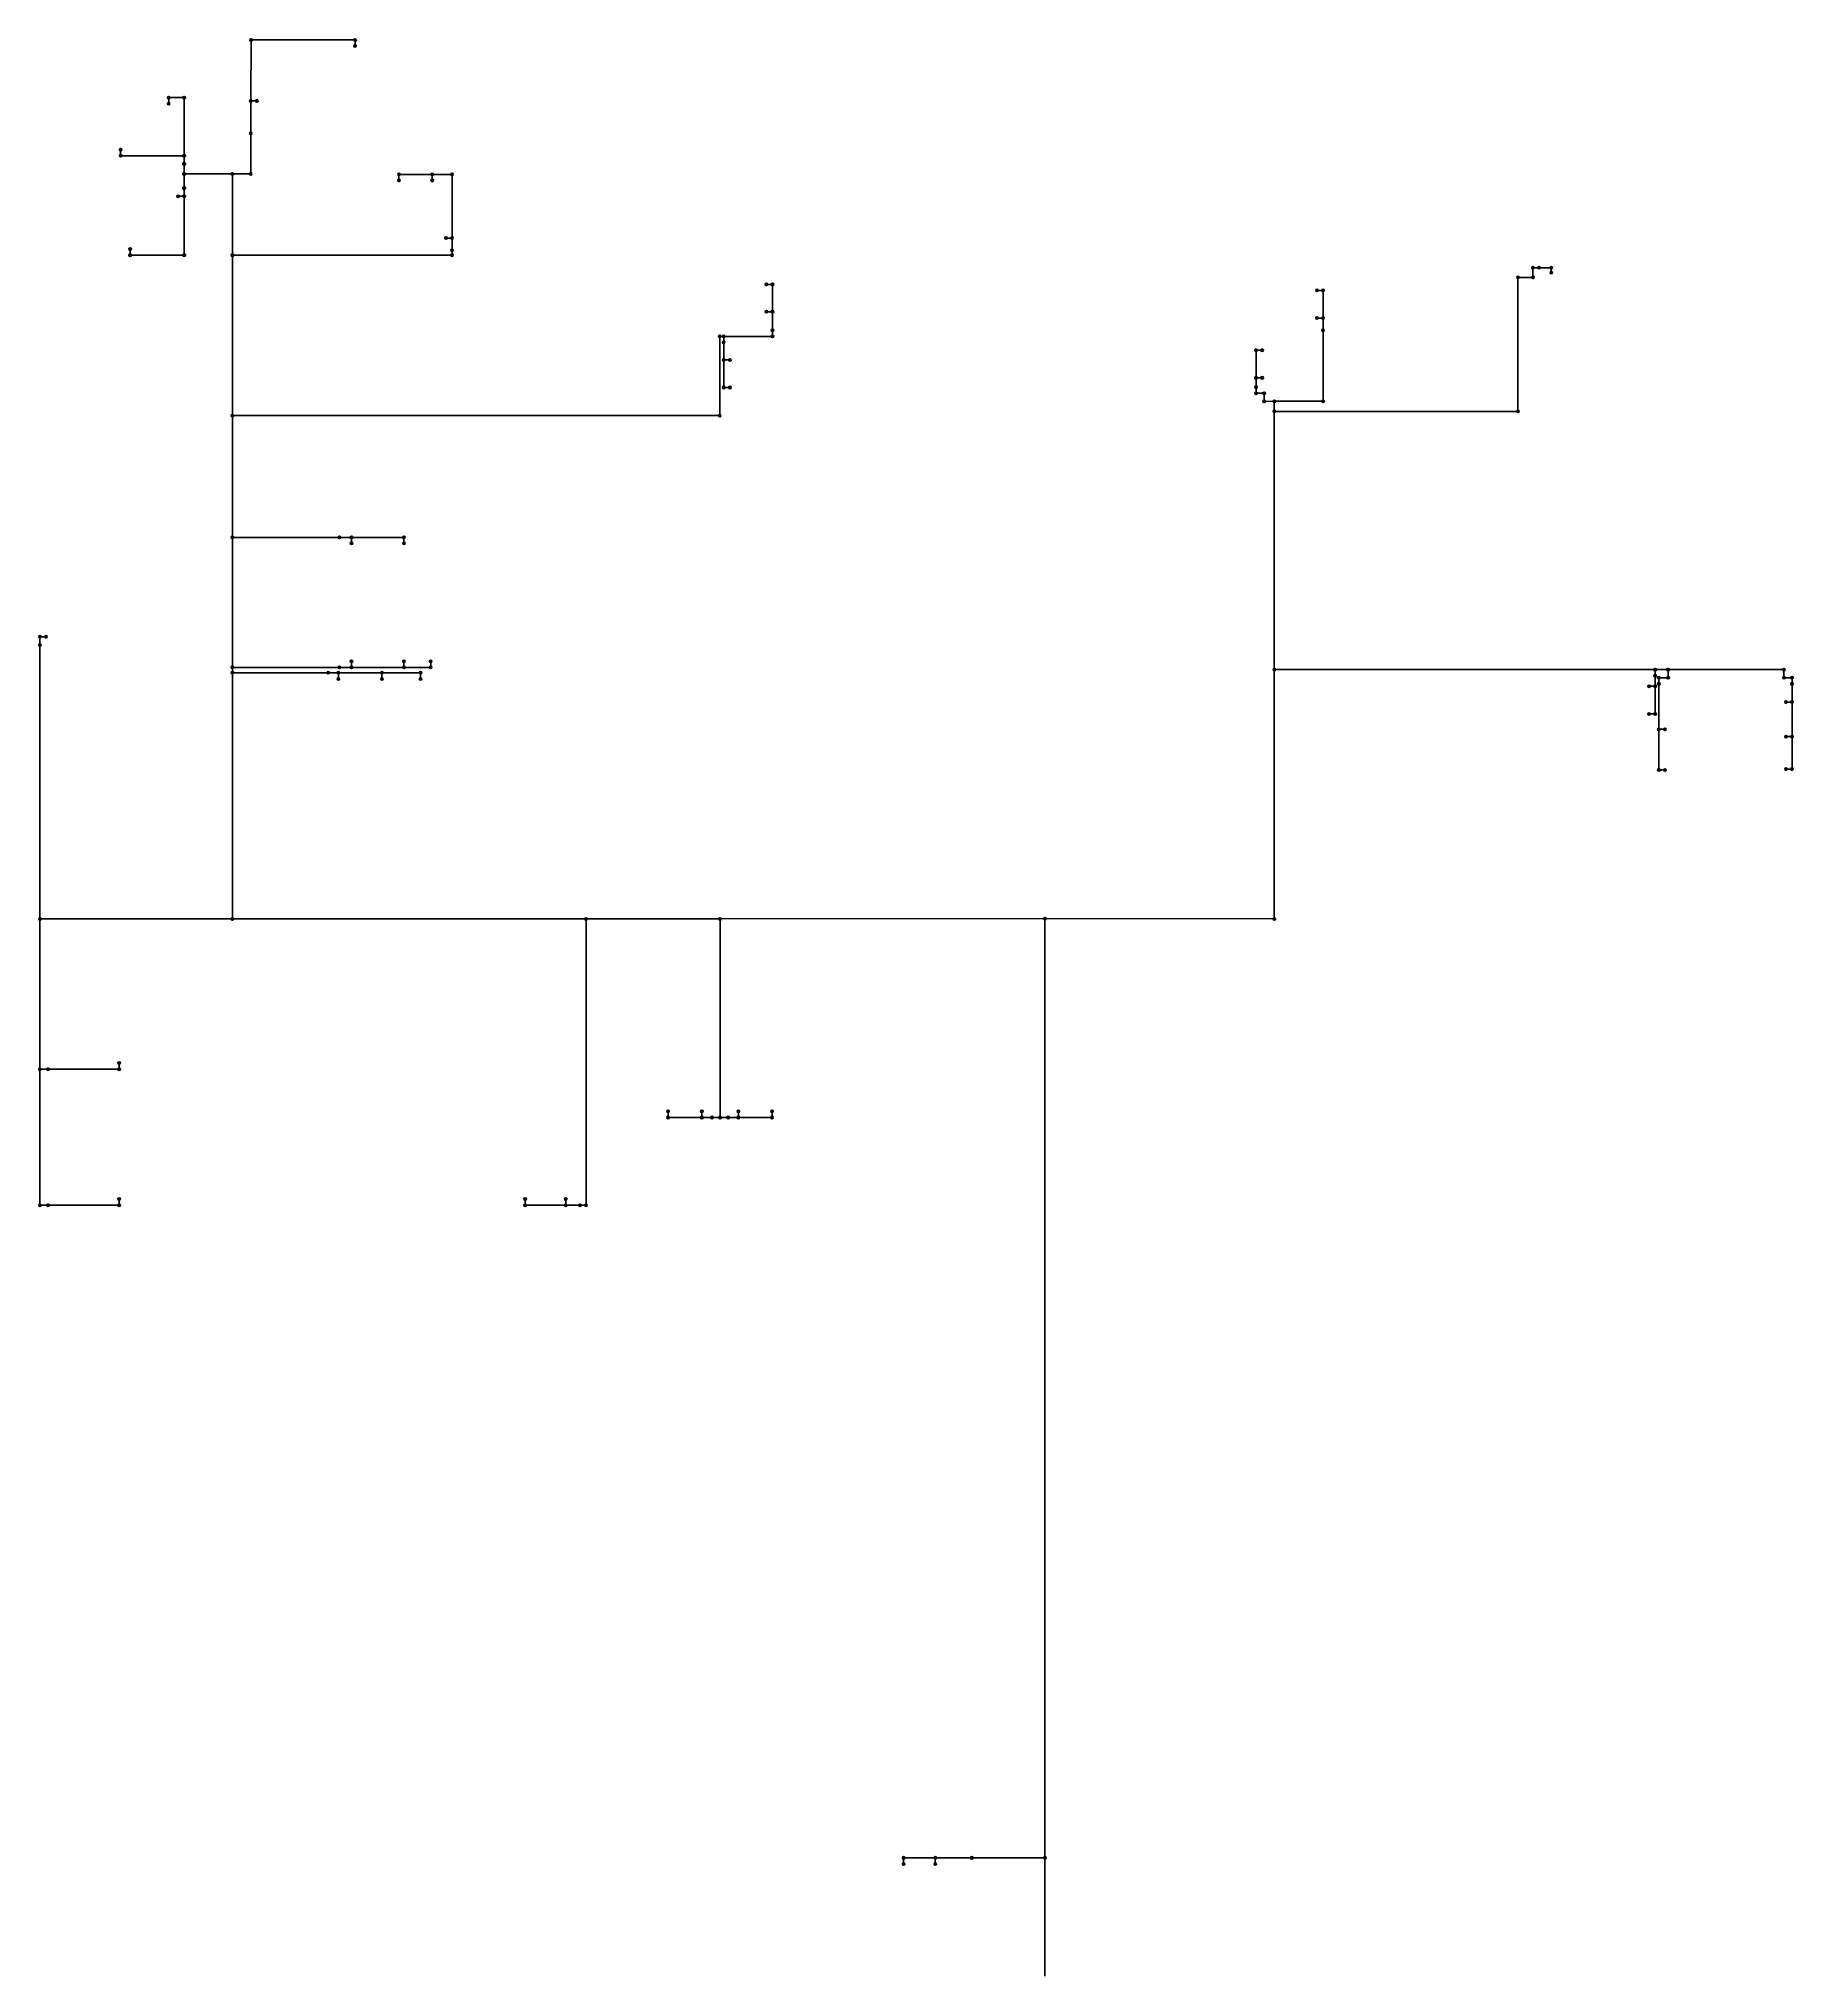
# Model space of a CAD drawing. Header units: metres. Extents: x 45.9 to 89.1, y 14.4 to 62.1.
import ezdxf

# ---------------------------------------------------------------- set-up
doc = ezdxf.new("R2010")
doc.units = ezdxf.units.M
doc.header["$MEASUREMENT"] = 0
for name, color, linetype in [('accesorios', 6, 'Continuous'), ('aparato', 1, 'Continuous'), ('tuberia fria', 4, 'Continuous'), ('valvula', 3, 'Continuous')]:
    doc.layers.add(name, color=color, linetype=linetype)

# ---------------------------------------------------------------- blocks, each defined once
blk = doc.blocks.new('Valvula')
at = {"layer": 'valvula'}
blk.add_circle((0, 0), 0.03, dxfattribs=at)
blk = doc.blocks.new('Accesorio')
at = {"layer": 'accesorios'}
blk.add_circle((0, 0), 0.03, dxfattribs=at)
blk = doc.blocks.new('Aparato')
at = {"layer": 'aparato'}
blk.add_circle((0, 0), 0.03, dxfattribs=at)
blk = doc.blocks.new('AB')
at = {"layer": 'tuberia fria'}
blk.add_line((0, 0), (0, -0.15), dxfattribs=at)
blk.add_blockref('Aparato', (0, -0.15), dxfattribs=at)
blk = doc.blocks.new('AS')
at = {"layer": 'tuberia fria'}
blk.add_line((0, 0), (0, 0.15), dxfattribs=at)
blk.add_blockref('Aparato', (0, 0.15), dxfattribs=at)
blk = doc.blocks.new('AD')
at = {"layer": 'tuberia fria'}
blk.add_line((0, 0), (0.15, 0), dxfattribs=at)
blk.add_blockref('Aparato', (0.15, 0), dxfattribs=at)
blk = doc.blocks.new('AI')
at = {"layer": 'tuberia fria'}
blk.add_line((0, 0), (-0.15, 0), dxfattribs=at)
blk.add_blockref('Aparato', (-0.15, 0), dxfattribs=at)

msp = doc.modelspace()

# ---------------------------------------------------------------- linework, layer by layer
at = {"layer": 'tuberia fria'}
for p, q in [((51.153, 60.591), (51.164, 62.091)), ((51.164, 62.091), (53.724, 62.091)), ((49.513, 60.671), (49.133, 60.671)), ((49.513, 59.241), (49.513, 60.671)), ((51.153, 59.791), (51.153, 60.591)), ((51.153, 58.791), (51.153, 59.791)), ((49.513, 59.241), (47.949, 59.241)), ((49.513, 59.041), (49.513, 59.241)), ((49.513, 58.791), (49.513, 59.041)), ((50.703, 58.791), (49.513, 58.791)), ((49.513, 58.441), (49.513, 58.791)), ((50.703, 56.791), (50.703, 58.791)), ((50.703, 58.791), (51.153, 58.791)), ((55.622, 58.781), (54.802, 58.781)), ((56.112, 58.781), (55.622, 58.781)), ((56.112, 57.211), (56.112, 58.781)), ((49.513, 58.441), (49.513, 58.241)), ((49.513, 58.241), (49.513, 56.791)), ((49.513, 56.791), (48.183, 56.791)), ((50.703, 52.841), (50.703, 56.791)), ((50.703, 56.791), (56.112, 56.791)), ((56.112, 56.911), (56.112, 57.211)), ((56.112, 56.791), (56.112, 56.911)), ((82.732, 56.242), (82.732, 56.482)), ((82.732, 56.482), (82.882, 56.482)), ((82.882, 56.482), (83.182, 56.482)), ((83.182, 56.482), (83.182, 56.362)), ((64.003, 55.401), (64.003, 56.071)), ((77.562, 55.242), (77.562, 55.922)), ((82.362, 52.942), (82.362, 56.242)), ((82.362, 56.242), (82.732, 56.242)), ((64.003, 54.941), (64.003, 55.401)), ((64.003, 54.791), (64.003, 54.941)), ((77.562, 54.942), (77.562, 55.242)), ((77.562, 53.192), (77.562, 54.942)), ((62.703, 52.841), (62.703, 54.791)), ((62.703, 54.791), (62.803, 54.791)), ((62.803, 54.791), (62.803, 54.641)), ((62.803, 54.791), (64.003, 54.791)), ((62.803, 54.641), (62.803, 54.211)), ((75.912, 53.77), (75.912, 54.45)), ((62.803, 54.211), (62.803, 53.531)), ((75.912, 53.54), (75.912, 53.77)), ((75.912, 53.39), (75.912, 53.54)), ((76.112, 53.39), (75.912, 53.39)), ((76.112, 53.19), (76.112, 53.39)), ((76.362, 53.192), (76.112, 53.19)), ((76.362, 46.582), (76.362, 53.192)), ((76.362, 53.192), (77.562, 53.192)), ((50.703, 52.841), (62.703, 52.841)), ((50.703, 52.841), (50.703, 49.841)), ((76.362, 52.942), (82.362, 52.942)), ((50.703, 49.841), (53.335, 49.841)), ((50.703, 46.591), (50.703, 49.841)), ((53.335, 49.841), (53.635, 49.841)), ((53.635, 49.841), (54.925, 49.841)), ((54.925, 49.841), (54.925, 49.691)), ((45.962, 47.191), (45.962, 47.391)), ((45.962, 40.441), (45.962, 47.191)), ((54.925, 46.639), (54.925, 46.789)), ((55.585, 46.639), (55.585, 46.789)), ((50.703, 46.639), (53.335, 46.639)), ((50.703, 40.441), (50.703, 46.591)), ((50.703, 46.505), (53.063, 46.505)), ((53.063, 46.505), (53.313, 46.505)), ((53.313, 46.505), (54.383, 46.505)), ((53.313, 46.505), (53.313, 46.355)), ((53.335, 46.639), (53.635, 46.639)), ((53.635, 46.639), (54.925, 46.639)), ((54.383, 46.505), (55.335, 46.505)), ((54.383, 46.505), (54.383, 46.355)), ((54.925, 46.639), (55.585, 46.639)), ((55.335, 46.505), (55.335, 46.355)), ((76.362, 46.582), (76.362, 40.442)), ((76.362, 46.582), (88.912, 46.582)), ((85.742, 46.582), (85.742, 46.432)), ((85.742, 46.432), (85.742, 46.172)), ((86.062, 46.382), (85.832, 46.382)), ((85.832, 46.382), (85.832, 46.232)), ((86.062, 46.582), (86.062, 46.382)), ((88.912, 46.582), (88.912, 46.382)), ((88.912, 46.382), (89.112, 46.382)), ((89.112, 46.232), (89.112, 46.382)), ((85.742, 46.172), (85.742, 45.492)), ((85.832, 46.232), (85.832, 45.112)), ((89.112, 45.782), (89.112, 46.232)), ((89.112, 44.932), (89.112, 45.782)), ((85.832, 45.112), (85.832, 44.112)), ((89.112, 44.932), (89.112, 44.132)), ((45.962, 40.441), (45.962, 36.741)), ((50.703, 40.441), (45.962, 40.441)), ((59.412, 40.441), (50.703, 40.441)), ((62.712, 40.441), (59.412, 40.441)), ((59.412, 40.441), (59.412, 33.391)), ((62.712, 40.441), (70.712, 40.45)), ((62.712, 40.441), (62.712, 35.551)), ((70.712, 40.45), (76.362, 40.442)), ((70.712, 40.45), (70.712, 17.3)), ((47.912, 36.741), (47.912, 36.891)), ((45.962, 36.741), (45.962, 33.391)), ((46.162, 36.741), (45.962, 36.741)), ((46.162, 36.741), (47.912, 36.741)), ((61.432, 35.551), (61.432, 35.701)), ((62.262, 35.551), (61.432, 35.551)), ((62.262, 35.551), (62.262, 35.701)), ((62.512, 35.551), (62.262, 35.551)), ((62.712, 35.551), (62.512, 35.551)), ((62.712, 35.551), (62.912, 35.551)), ((62.912, 35.551), (63.162, 35.551)), ((63.162, 35.551), (63.162, 35.701)), ((63.162, 35.551), (63.992, 35.551)), ((63.992, 35.551), (63.992, 35.701)), ((47.912, 33.391), (47.912, 33.541)), ((57.912, 33.391), (57.912, 33.541)), ((58.912, 33.391), (58.912, 33.541)), ((46.162, 33.391), (45.962, 33.391)), ((46.162, 33.391), (47.912, 33.391)), ((59.262, 33.391), (57.912, 33.391)), ((59.262, 33.391), (59.412, 33.391)), ((68.012, 17.316), (67.232, 17.316)), ((67.232, 17.316), (67.232, 17.166)), ((68.912, 17.316), (68.012, 17.316)), ((68.012, 17.316), (68.012, 17.166)), ((70.712, 17.316), (68.912, 17.316)), ((70.712, 17.3), (70.712, 14.4))]:
    msp.add_line(p, q, dxfattribs=at)

# ---------------------------------------------------------------- block references
at = {"layer": 'accesorios'}
msp.add_blockref('Accesorio', (47.912, 33.391), dxfattribs=at)
at = {"layer": 'tuberia fria'}
for name, p in [('Accesorio', (51.164, 62.091)), ('Accesorio', (53.724, 62.091)), ('AB', (53.724, 62.091)), ('Accesorio', (49.133, 60.671)), ('AB', (49.133, 60.671)), ('Accesorio', (49.513, 60.671)), ('Accesorio', (51.153, 60.591)), ('AD', (51.153, 60.591)), ('Valvula', (51.153, 59.791)), ('AS', (47.949, 59.241)), ('Accesorio', (47.949, 59.241)), ('Accesorio', (49.513, 59.241)), ('Valvula', (49.513, 59.041)), ('Accesorio', (49.513, 58.791)), ('Accesorio', (50.703, 58.791)), ('Accesorio', (51.153, 58.791)), ('Accesorio', (55.622, 58.781)), ('AB', (55.622, 58.781)), ('Accesorio', (56.112, 58.781)), ('AI', (49.513, 58.241)), ('Valvula', (49.513, 58.441)), ('Accesorio', (49.513, 58.241)), ('AS', (48.183, 56.791)), ('Accesorio', (48.183, 56.791)), ('Accesorio', (49.513, 56.791)), ('Accesorio', (50.703, 56.791)), ('AI', (56.112, 57.211)), ('Accesorio', (56.112, 57.211)), ('Valvula', (56.112, 56.911)), ('Accesorio', (56.112, 56.791)), ('Accesorio', (82.732, 56.482)), ('Valvula', (82.882, 56.482)), ('Aparato', (83.182, 56.362)), ('AI', (64.003, 56.071)), ('Accesorio', (64.003, 56.071)), ('AI', (77.562, 55.922)), ('AI', (64.003, 55.399)), ('Valvula', (64.003, 54.941)), ('AI', (77.562, 55.242)), ('Accesorio', (77.562, 55.242)), ('Valvula', (77.562, 54.942)), ('Accesorio', (62.703, 54.791)), ('Accesorio', (62.803, 54.791)), ('Valvula', (62.803, 54.641)), ('Accesorio', (64.003, 54.791)), ('Accesorio', (75.912, 54.45)), ('AD', (75.912, 54.45)), ('Accesorio', (62.803, 54.211)), ('Accesorio', (62.803, 53.531)), ('AD', (62.803, 53.531)), ('Accesorio', (75.912, 53.77)), ('Valvula', (75.912, 53.54)), ('AD', (75.912, 53.77)), ('Accesorio', (75.912, 53.39)), ('Accesorio', (76.112, 53.19)), ('Accesorio', (76.362, 53.192)), ('Accesorio', (76.362, 52.942)), ('Accesorio', (82.362, 52.942)), ('Accesorio', (50.703, 52.841)), ('Accesorio', (62.703, 52.841)), ('Accesorio', (50.703, 49.841)), ('Valvula', (53.335, 49.841)), ('Accesorio', (53.635, 49.841)), ('AB', (53.635, 49.841)), ('Accesorio', (54.925, 49.841)), ('Aparato', (54.925, 49.691)), ('Accesorio', (45.962, 47.391)), ('AD', (45.962, 47.391)), ('Valvula', (45.962, 47.191)), ('AS', (53.635, 46.639)), ('Accesorio', (50.703, 46.639)), ('Accesorio', (50.703, 46.505)), ('Valvula', (53.063, 46.505)), ('Accesorio', (53.313, 46.505)), ('Aparato', (53.313, 46.355)), ('Valvula', (53.335, 46.639)), ('Accesorio', (53.635, 46.639)), ('Accesorio', (54.383, 46.505)), ('Aparato', (54.383, 46.355)), ('Accesorio', (54.925, 46.639)), ('Accesorio', (55.335, 46.505)), ('Aparato', (55.335, 46.355)), ('Accesorio', (55.585, 46.639)), ('Accesorio', (76.362, 46.582)), ('Accesorio', (85.742, 46.582)), ('Valvula', (85.742, 46.432)), ('Accesorio', (85.832, 46.382)), ('Accesorio', (86.062, 46.582)), ('Accesorio', (86.062, 46.382)), ('Accesorio', (88.912, 46.582)), ('Accesorio', (88.912, 46.382)), ('Accesorio', (89.112, 46.382)), ('AI', (85.742, 46.173)), ('Accesorio', (85.742, 46.172)), ('Valvula', (85.832, 46.232)), ('Valvula', (89.112, 46.232)), ('AI', (85.742, 45.492)), ('Accesorio', (85.742, 45.492)), ('AI', (89.112, 45.782)), ('Accesorio', (89.112, 45.782)), ('AD', (85.832, 45.112)), ('AI', (89.112, 44.932)), ('AI', (89.112, 44.132)), ('Accesorio', (89.112, 44.132)), ('Accesorio', (45.962, 40.441)), ('Accesorio', (50.703, 40.441)), ('Accesorio', (59.412, 40.441)), ('Accesorio', (62.712, 40.441)), ('Accesorio', (70.712, 40.45)), ('Accesorio', (76.362, 40.442)), ('Accesorio', (45.962, 36.741)), ('Valvula', (46.162, 36.741)), ('Aparato', (47.912, 36.891)), ('Accesorio', (47.912, 36.741)), ('Accesorio', (61.432, 35.551)), ('Accesorio', (62.262, 35.551)), ('Valvula', (62.512, 35.551)), ('Accesorio', (62.712, 35.551)), ('Valvula', (62.912, 35.551)), ('Accesorio', (63.162, 35.551)), ('Accesorio', (63.992, 35.551)), ('Accesorio', (45.962, 33.391)), ('Valvula', (46.162, 33.391)), ('Aparato', (47.912, 33.541)), ('Aparato', (57.912, 33.541)), ('Accesorio', (57.912, 33.391)), ('Aparato', (58.912, 33.541)), ('Accesorio', (58.912, 33.391)), ('Valvula', (59.262, 33.391)), ('Accesorio', (59.412, 33.391)), ('Accesorio', (67.232, 17.316)), ('Aparato', (67.232, 17.166)), ('Accesorio', (68.012, 17.316)), ('Aparato', (68.012, 17.166)), ('Valvula', (68.912, 17.316)), ('Accesorio', (70.712, 17.316))]:
    msp.add_blockref(name, p, dxfattribs=at)
at = {"layer": 'tuberia fria', "xscale": -1}
for name, p, rotation in [('Accesorio', (54.802, 58.781), 270), ('Accesorio', (83.182, 56.482), 270), ('Accesorio', (77.562, 55.922), 270), ('Accesorio', (82.362, 56.242), 180), ('Accesorio', (82.732, 56.242), 270), ('Accesorio', (76.112, 53.39), 270), ('Accesorio', (77.562, 53.192), 270), ('Accesorio', (85.832, 45.112), 180), ('Accesorio', (89.112, 44.932), 180), ('Accesorio', (85.832, 44.112), 180), ('Aparato', (61.432, 35.701), 270), ('Aparato', (62.262, 35.701), 270), ('Aparato', (63.162, 35.701), 270), ('Aparato', (63.992, 35.701), 270)]:
    msp.add_blockref(name, p, dxfattribs=dict(at, rotation=rotation))
at = {"layer": 'tuberia fria'}
for name, p, rotation in [('AB', (54.802, 58.781), 1.467406e-10), ('Accesorio', (64.003, 55.399), 180), ('AD', (62.803, 54.211), 359.9999999967387), ('Aparato', (54.925, 46.789), 180), ('Aparato', (55.585, 46.789), 180), ('AD', (85.832, 44.112), 1.219068e-09)]:
    msp.add_blockref(name, p, dxfattribs=dict(at, rotation=rotation))

doc.saveas('drawing.dxf')
